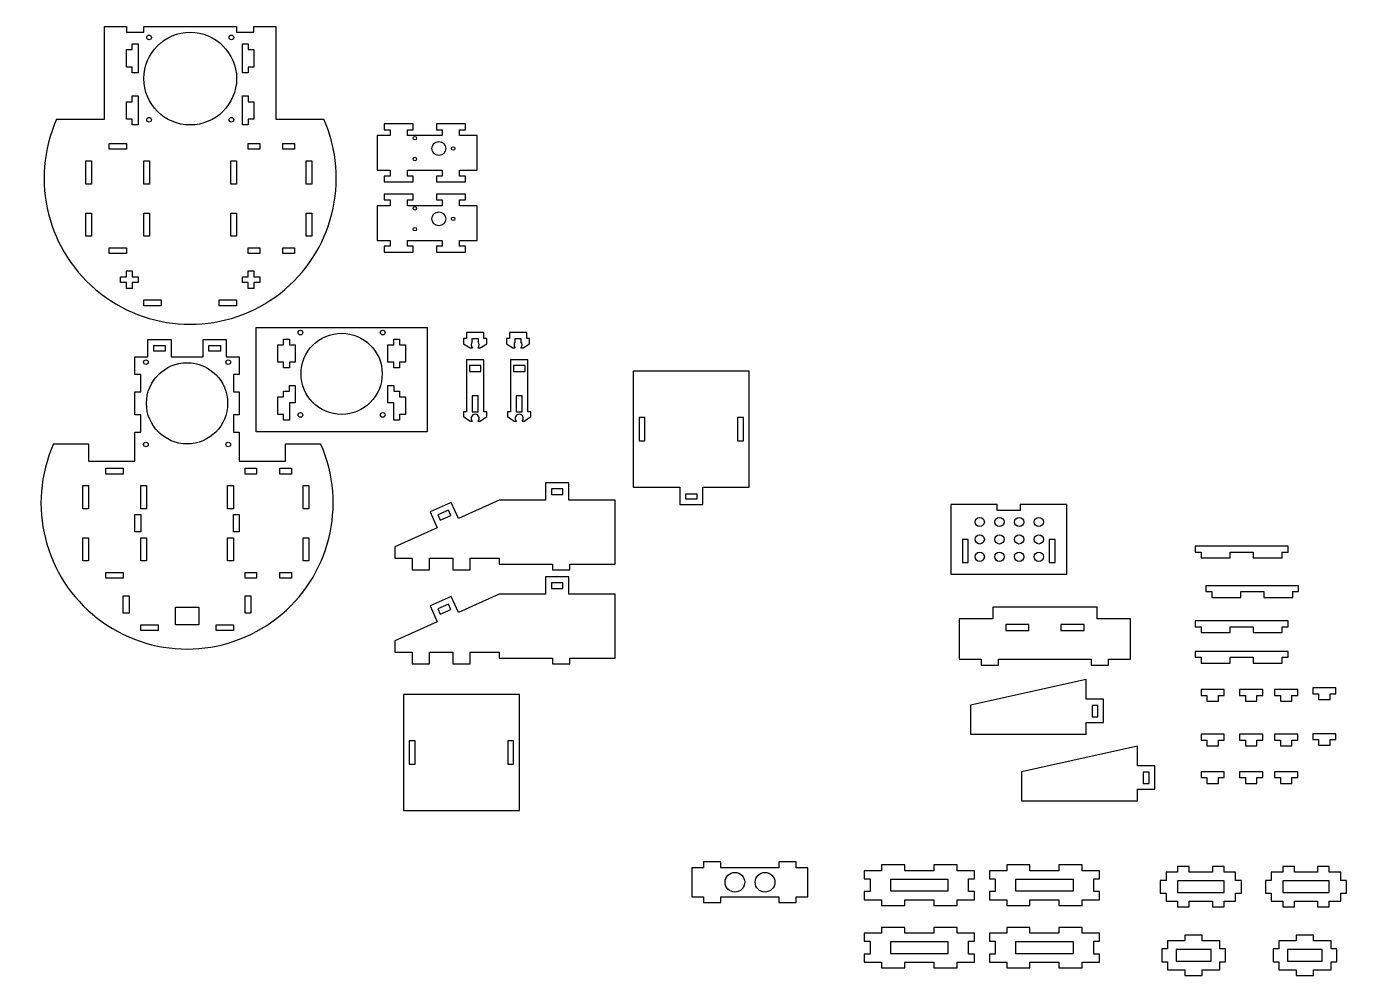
# Model space of a CAD drawing. Header units: millimetres. Extents: x -547 to 592, y -141 to 678.
import ezdxf

# ---------------------------------------------------------------- set-up
doc = ezdxf.new("R2010")
doc.units = ezdxf.units.MM
doc.layers.add('SLD-0_0', color=179, linetype='Continuous')

# ---------------------------------------------------------------- blocks, each defined once
blk = doc.blocks.new('ball_holder_small')
at = {"color": 179, "linetype": 'Continuous', "lineweight": 25}
for p, q in [((17.5, 13), (2.5, 13)), ((2.5, 13), (2.5, 8)), ((17.5, 8), (17.5, 13)), ((2.5, 8), (0, 8)), ((0, 8), (0, 3.2)), ((0, 3.2), (5.6, 0)), ((5.6, 0), (7.6, 0)), ((7.5, 4.9), (7.5, 8)), ((7.5, 8), (12.5, 8)), ((12.4, 0), (14.4, 0)), ((12.5, 8), (12.5, 4.9)), ((14.4, 0), (20, 3.2)), ((20, 8), (17.5, 8)), ((20, 3.2), (20, 8))]:
    blk.add_line(p, q, dxfattribs=at)
for start, end in [(135.5847, 225.5847), (314.4153, 44.4153)]:
    blk.add_arc((10, 2.5), 3.5, start, end, dxfattribs=at)
blk = doc.blocks.new('WALL_SMALL')
at = {"layer": 'SLD-0_0', "color": 179, "linetype": 'Continuous', "lineweight": 25}
for p, q in [((35, 35), (20, 35)), ((20, 35), (20, 30)), ((35, 30), (35, 35)), ((5, 23), (0, 23)), ((0, 23), (0, 12)), ((20, 30), (5, 30)), ((5, 30), (5, 23)), ((50, 30), (35, 30)), ((50, 23), (50, 30)), ((55, 23), (50, 23)), ((55, 12), (55, 23)), ((0, 12), (5, 12)), ((5, 12), (5, 5)), ((12.5, 22.5), (12.5, 12.5)), ((42.5, 22.5), (12.5, 22.5)), ((12.5, 12.5), (42.5, 12.5)), ((42.5, 12.5), (42.5, 22.5)), ((50, 5), (50, 12)), ((50, 12), (55, 12)), ((5, 5), (20, 5)), ((20, 5), (20, 0)), ((20, 0), (35, 0)), ((35, 0), (35, 5)), ((35, 5), (50, 5))]:
    blk.add_line(p, q, dxfattribs=at)
blk = doc.blocks.new('WALL_BIG')
at = {"layer": 'SLD-0_0', "color": 179, "linetype": 'Continuous', "lineweight": 25}
for p, q in [((35, 35), (15, 35)), ((15, 35), (15, 30)), ((35, 30), (35, 35)), ((80, 35), (60, 35)), ((60, 35), (60, 30)), ((80, 30), (80, 35)), ((15, 30), (0, 30)), ((0, 30), (0, 23)), ((0, 23), (5, 23)), ((5, 23), (5, 12)), ((60, 30), (35, 30)), ((95, 30), (80, 30)), ((90, 12), (90, 23)), ((90, 23), (95, 23)), ((95, 23), (95, 30)), ((5, 12), (0, 12)), ((0, 12), (0, 5)), ((22.5, 22.5), (22.5, 12.5)), ((72.5, 22.5), (22.5, 22.5)), ((22.5, 12.5), (72.5, 12.5)), ((72.5, 12.5), (72.5, 22.5)), ((95, 12), (90, 12)), ((95, 5), (95, 12)), ((0, 5), (15, 5)), ((15, 5), (15, 0)), ((15, 0), (35, 0)), ((35, 0), (35, 5)), ((35, 5), (60, 5)), ((60, 5), (60, 0)), ((60, 0), (80, 0)), ((80, 0), (80, 5)), ((80, 5), (95, 5))]:
    blk.add_line(p, q, dxfattribs=at)
blk = doc.blocks.new('WALL_FRONT')
at = {"layer": 'SLD-0_0', "color": 179, "linetype": 'Continuous', "lineweight": 25}
for p, q in [((25, 35), (10, 35)), ((10, 35), (10, 30)), ((25, 30), (25, 35)), ((90, 35), (75, 35)), ((75, 35), (75, 30)), ((90, 30), (90, 35)), ((10, 30), (0, 30)), ((0, 30), (0, 5)), ((75, 30), (25, 30)), ((100, 30), (90, 30)), ((100, 5), (100, 30)), ((0, 5), (10, 5)), ((10, 5), (10, 0)), ((10, 0), (25, 0)), ((25, 0), (25, 5)), ((25, 5), (75, 5)), ((75, 5), (75, 0)), ((75, 0), (90, 0)), ((90, 0), (90, 5)), ((90, 5), (100, 5))]:
    blk.add_line(p, q, dxfattribs=at)
for centre in [(37, 17.5), (63, 17.5)]:
    blk.add_circle(centre, 8.5, dxfattribs=at)
blk = doc.blocks.new('WALL_MEDIUM')
at = {"layer": 'SLD-0_0', "color": 179, "linetype": 'Continuous', "lineweight": 25}
for p, q in [((25, 35), (15, 35)), ((15, 35), (15, 30)), ((25, 30), (25, 35)), ((55, 35), (45, 35)), ((45, 35), (45, 30)), ((55, 30), (55, 35)), ((5, 23), (0, 23)), ((0, 23), (0, 12)), ((15, 30), (5, 30)), ((5, 30), (5, 23)), ((45, 30), (25, 30)), ((65, 30), (55, 30)), ((65, 23), (65, 30)), ((70, 23), (65, 23)), ((70, 12), (70, 23)), ((0, 12), (5, 12)), ((5, 12), (5, 5)), ((15, 22.5), (15, 12.5)), ((55, 22.5), (15, 22.5)), ((15, 12.5), (55, 12.5)), ((55, 12.5), (55, 22.5)), ((65, 5), (65, 12)), ((65, 12), (70, 12)), ((5, 5), (15, 5)), ((15, 5), (15, 0)), ((15, 0), (25, 0)), ((25, 0), (25, 5)), ((25, 5), (45, 5)), ((45, 5), (45, 0)), ((45, 0), (55, 0)), ((55, 0), (55, 5)), ((55, 5), (65, 5))]:
    blk.add_line(p, q, dxfattribs=at)
blk = doc.blocks.new('CLAMP_SMALL')
at = {"layer": 'SLD-0_0', "color": 179, "linetype": 'Continuous', "lineweight": 25}
for p, q in [((0, 10), (0, 5)), ((20, 10), (0, 10)), ((0, 5), (5, 5)), ((5, 5), (5, 0)), ((5, 0), (15, 0)), ((15, 5), (20, 5)), ((15, 0), (15, 5)), ((20, 5), (20, 10))]:
    blk.add_line(p, q, dxfattribs=at)
blk = doc.blocks.new('CLAMP_BIG')
at = {"layer": 'SLD-0_0', "color": 179, "linetype": 'Continuous', "lineweight": 25}
for p, q in [((0, 10), (0, 5)), ((80, 10), (0, 10)), ((0, 5), (5, 5)), ((5, 5), (5, 0)), ((5, 0), (30, 0)), ((30, 0), (30, 5)), ((30, 5), (50, 5)), ((50, 5), (50, 0)), ((50, 0), (75, 0)), ((75, 0), (75, 5)), ((75, 5), (80, 5)), ((80, 5), (80, 10))]:
    blk.add_line(p, q, dxfattribs=at)
blk = doc.blocks.new('MOTOR_HOLDER')
at = {"layer": 'SLD-0_0', "color": 179, "linetype": 'Continuous', "lineweight": 25}
for p, q in [((31, 50), (6, 50)), ((6, 50), (6, 45)), ((31, 45), (31, 50)), ((76, 50), (51, 50)), ((51, 50), (51, 45)), ((76, 45), (76, 50)), ((0, 40), (0, 10)), ((11, 40), (0, 40)), ((6, 45), (11, 45)), ((11, 45), (11, 40)), ((26, 40), (26, 45)), ((26, 45), (31, 45)), ((56, 40), (26, 40)), ((51, 45), (56, 45)), ((56, 45), (56, 40)), ((71, 40), (71, 45)), ((71, 45), (76, 45)), ((86, 40), (71, 40)), ((86, 10), (86, 40)), ((0, 10), (11, 10)), ((11, 5), (6, 5)), ((6, 5), (6, 0)), ((6, 0), (31, 0)), ((11, 10), (11, 5)), ((26, 5), (26, 10)), ((26, 10), (56, 10)), ((31, 5), (26, 5)), ((31, 0), (31, 5)), ((56, 5), (51, 5)), ((51, 5), (51, 0)), ((51, 0), (76, 0)), ((56, 10), (56, 5)), ((71, 5), (71, 10)), ((71, 10), (86, 10)), ((76, 5), (71, 5)), ((76, 0), (76, 5))]:
    blk.add_line(p, q, dxfattribs=at)
for centre, radius in [((32.4, 37.75), 1.5), ((53, 28.75), 6), ((65.4, 28.75), 1.5), ((32.4, 19.75), 1.5)]:
    blk.add_circle(centre, radius, dxfattribs=at)
blk = doc.blocks.new('TOP_SMALL')
at = {"layer": 'SLD-0_0', "color": 179, "linetype": 'Continuous', "lineweight": 25}
for p, q in [((0, 90), (147.6, 90)), ((0, 0), (0, 90)), ((23.8, 75), (23.8, 80)), ((23.8, 80), (28.8, 80)), ((28.8, 80), (28.8, 75)), ((118.8, 75), (118.8, 80)), ((118.8, 80), (123.8, 80)), ((123.8, 80), (123.8, 75)), ((147.6, 90), (147.6, 0)), ((18.8, 60), (18.8, 75)), ((18.8, 75), (23.8, 75)), ((28.8, 75), (33.8, 75)), ((33.8, 75), (33.8, 60)), ((113.8, 60), (113.8, 75)), ((113.8, 75), (118.8, 75)), ((123.8, 75), (128.8, 75)), ((128.8, 75), (128.8, 60)), ((23.8, 60), (18.8, 60)), ((23.8, 55), (23.8, 60)), ((33.8, 60), (28.8, 60)), ((28.8, 60), (28.8, 55)), ((118.8, 60), (113.8, 60)), ((118.8, 55), (118.8, 60)), ((128.8, 60), (123.8, 60)), ((123.8, 60), (123.8, 55)), ((28.8, 55), (23.8, 55)), ((123.8, 55), (118.8, 55)), ((23.8, 30), (23.8, 35)), ((23.8, 35), (28.8, 35)), ((28.8, 35), (28.8, 40)), ((28.8, 40), (33.8, 40)), ((33.8, 40), (33.8, 25)), ((113.8, 25), (113.8, 40)), ((113.8, 40), (118.8, 40)), ((118.8, 40), (118.8, 35)), ((118.8, 35), (123.8, 35)), ((123.8, 35), (123.8, 30)), ((18.8, 15), (18.8, 30)), ((18.8, 30), (23.8, 30)), ((33.8, 25), (28.8, 25)), ((28.8, 25), (28.8, 10)), ((118.8, 25), (113.8, 25)), ((118.8, 10), (118.8, 25)), ((123.8, 30), (128.8, 30)), ((128.8, 30), (128.8, 15)), ((23.8, 15), (18.8, 15)), ((23.8, 10), (23.8, 15)), ((128.8, 15), (123.8, 15)), ((123.8, 15), (123.8, 10)), ((147.6, 0), (0, 0)), ((28.8, 10), (23.8, 10)), ((123.8, 10), (118.8, 10))]:
    blk.add_line(p, q, dxfattribs=at)
for centre, radius in [((38.3, 85.5), 2), ((73.8, 50), 35), ((109.3, 85.5), 2), ((38.3, 14.5), 2), ((109.3, 14.5), 2)]:
    blk.add_circle(centre, radius, dxfattribs=at)
blk = doc.blocks.new('ball_holder')
at = {"color": 179, "linetype": 'Continuous', "lineweight": 25}
for p, q in [((17.5, 53), (2.5, 53)), ((2.5, 53), (2.5, 8)), ((5, 48), (5, 43)), ((15, 48), (5, 48)), ((15, 43), (15, 48)), ((17.5, 8), (17.5, 53)), ((5, 43), (15, 43)), ((7.5, 22), (7.5, 8)), ((12.5, 22), (7.5, 22)), ((12.5, 8), (12.5, 22)), ((2.5, 8), (0, 8)), ((0, 8), (0, 4)), ((0, 4), (5.6, 0)), ((5.6, 0), (7.6, 0)), ((7.5, 8), (12.5, 8)), ((12.4, 0), (14.4, 0)), ((14.4, 0), (20, 4)), ((20, 8), (17.5, 8)), ((20, 4), (20, 8))]:
    blk.add_line(p, q, dxfattribs=at)
blk.add_arc((10, 2.5), 3.5, 314.4153, 225.5847, dxfattribs=at)
blk = doc.blocks.new('Block17')
at = {"color": 179, "linetype": 'Continuous', "lineweight": 25}
for p, q in [((0, 10), (0, 5)), ((20, 10), (0, 10)), ((0, 5), (5, 5)), ((5, 5), (5, 0)), ((5, 0), (15, 0)), ((15, 5), (20, 5)), ((15, 0), (15, 5)), ((20, 5), (20, 10))]:
    blk.add_line(p, q, dxfattribs=at)
blk = doc.blocks.new('BAG_INTO_SIDE')
at = {"layer": 'SLD-0_0', "color": 179, "linetype": 'Continuous', "lineweight": 25}
for p, q in [((100, 47.2), (0, 25)), ((100, 30), (100, 47.2)), ((0, 25), (0, 0)), ((115, 30), (100, 30)), ((105, 24.7), (105, 15)), ((110, 24.7), (105, 24.7)), ((110, 15), (110, 24.7)), ((115, 10), (115, 30)), ((105, 15), (110, 15)), ((0, 0), (100, 0)), ((100, 0), (100, 10)), ((100, 10), (115, 10))]:
    blk.add_line(p, q, dxfattribs=at)
blk = doc.blocks.new('BAG_SIDE')
at = {"layer": 'SLD-0_0', "color": 179, "linetype": 'Continuous', "lineweight": 25}
for p, q in [((150, 75), (130, 75)), ((130, 75), (130, 60)), ((135, 70), (135, 65)), ((145, 70), (135, 70)), ((145, 65), (145, 70)), ((150, 60), (150, 75)), ((48.7, 58.1), (30.5, 50)), ((54.8, 44.4), (48.7, 58.1)), ((90, 60), (54.8, 44.4)), ((130, 60), (90, 60)), ((135, 65), (145, 65)), ((190, 60), (150, 60)), ((190, 5), (190, 60)), ((30.5, 50), (36.6, 36.2)), ((46.2, 51.4), (37.1, 47.4)), ((37.1, 47.4), (39.1, 42.8)), ((39.1, 42.8), (48.3, 46.8)), ((48.3, 46.8), (46.2, 51.4)), ((36.6, 36.2), (0, 20)), ((0, 20), (0, 10)), ((0, 10), (15, 10)), ((15, 10), (15, 0)), ((15, 0), (30, 0)), ((30, 0), (30, 10)), ((30, 10), (50, 10)), ((50, 10), (50, 0)), ((50, 0), (65, 0)), ((65, 0), (65, 10)), ((65, 10), (90, 10)), ((90, 10), (90, 5)), ((90, 5), (136, 5)), ((136, 5), (136, 0)), ((136, 0), (151, 0)), ((151, 0), (151, 5)), ((151, 5), (190, 5))]:
    blk.add_line(p, q, dxfattribs=at)
blk = doc.blocks.new('BAG_FRONT')
at = {"layer": 'SLD-0_0', "color": 179, "linetype": 'Continuous', "lineweight": 25}
for p, q in [((0, 60), (0, 0)), ((40, 60), (0, 60)), ((40, 55), (40, 60)), ((100, 60), (60, 60)), ((60, 60), (60, 55)), ((100, 0), (100, 60)), ((60, 55), (40, 55)), ((10, 30), (10, 10)), ((15, 30), (10, 30)), ((15, 10), (15, 30)), ((85, 30), (85, 10)), ((90, 30), (85, 30)), ((90, 10), (90, 30)), ((0, 0), (100, 0)), ((10, 10), (15, 10)), ((85, 10), (90, 10))]:
    blk.add_line(p, q, dxfattribs=at)
for centre in [(25, 45), (42, 45), (59, 45), (76, 45), (25, 30), (42, 30), (59, 30), (76, 30), (25, 15), (42, 15), (59, 15), (76, 15)]:
    blk.add_circle(centre, 4, dxfattribs=at)
blk = doc.blocks.new('BAG_TOP_FIRST')
at = {"layer": 'SLD-0_0', "color": 179, "linetype": 'Continuous', "lineweight": 25}
for p, q in [((0, 100), (0, 0)), ((100, 100), (0, 100)), ((100, 0), (100, 100)), ((5, 60), (5, 40)), ((10, 60), (5, 60)), ((10, 40), (10, 60)), ((95, 60), (90, 60)), ((90, 60), (90, 40)), ((95, 40), (95, 60)), ((5, 40), (10, 40)), ((90, 40), (95, 40)), ((0, 0), (100, 0))]:
    blk.add_line(p, q, dxfattribs=at)
blk = doc.blocks.new('BOTTOM_MAIN')
at = {"layer": 'SLD-0_0', "color": 179, "linetype": 'Continuous', "lineweight": 25}
for p, q in [((52.2, 257), (71, 257)), ((52.2, 177), (52.2, 257)), ((71, 257), (71, 252)), ((71, 252), (86, 252)), ((86, 257), (166, 257)), ((86, 252), (86, 257)), ((166, 257), (166, 252)), ((166, 252), (181, 252)), ((181, 257), (199.8, 257)), ((181, 252), (181, 257)), ((199.8, 257), (199.8, 177)), ((76, 237), (76, 242)), ((76, 242), (81, 242)), ((81, 242), (81, 217)), ((171, 217), (171, 242)), ((171, 242), (176, 242)), ((176, 242), (176, 237)), ((71, 222), (71, 237)), ((71, 237), (76, 237)), ((176, 237), (181, 237)), ((181, 237), (181, 222)), ((76, 222), (71, 222)), ((76, 217), (76, 222)), ((81, 217), (76, 217)), ((176, 217), (171, 217)), ((181, 222), (176, 222)), ((176, 222), (176, 217)), ((76, 197), (81, 197)), ((76, 192), (76, 197)), ((81, 197), (81, 172)), ((171, 172), (171, 197)), ((171, 197), (176, 197)), ((176, 197), (176, 192)), ((71, 177), (71, 192)), ((71, 192), (76, 192)), ((176, 192), (181, 192)), ((181, 192), (181, 177)), ((10.8, 177), (52.2, 177)), ((76, 177), (71, 177)), ((76, 172), (76, 177)), ((81, 172), (76, 172)), ((176, 172), (171, 172)), ((181, 177), (176, 177)), ((176, 177), (176, 172)), ((199.8, 177), (241.2, 177)), ((56, 151), (56, 156)), ((56, 156), (71, 156)), ((71, 151), (56, 151)), ((71, 156), (71, 151)), ((176, 151), (176, 156)), ((176, 156), (186, 156)), ((186, 151), (176, 151)), ((186, 156), (186, 151)), ((206, 151), (206, 156)), ((206, 156), (216, 156)), ((216, 151), (206, 151)), ((216, 156), (216, 151)), ((36, 141), (41, 141)), ((36, 121), (36, 141)), ((41, 141), (41, 121)), ((86, 121), (86, 141)), ((86, 141), (91, 141)), ((91, 141), (91, 121)), ((161, 141), (166, 141)), ((161, 121), (161, 141)), ((166, 141), (166, 121)), ((226, 121), (226, 141)), ((226, 141), (231, 141)), ((231, 141), (231, 121)), ((41, 121), (36, 121)), ((91, 121), (86, 121)), ((166, 121), (161, 121)), ((231, 121), (226, 121)), ((36, 96), (41, 96)), ((36, 76), (36, 96)), ((41, 96), (41, 76)), ((86, 96), (91, 96)), ((86, 76), (86, 96)), ((91, 96), (91, 76)), ((161, 96), (166, 96)), ((161, 76), (161, 96)), ((166, 96), (166, 76)), ((226, 96), (231, 96)), ((226, 76), (226, 96)), ((231, 96), (231, 76)), ((41, 76), (36, 76)), ((91, 76), (86, 76)), ((166, 76), (161, 76)), ((231, 76), (226, 76)), ((56, 61), (56, 66)), ((56, 66), (71, 66)), ((71, 61), (56, 61)), ((71, 66), (71, 61)), ((176, 61), (176, 66)), ((176, 66), (186, 66)), ((186, 61), (176, 61)), ((186, 66), (186, 61)), ((206, 61), (206, 66)), ((206, 66), (216, 66)), ((216, 61), (206, 61)), ((216, 66), (216, 61)), ((71, 46), (76, 46)), ((71, 41), (71, 46)), ((76, 46), (76, 41)), ((176, 41), (176, 46)), ((176, 46), (181, 46)), ((181, 46), (181, 41)), ((66, 36), (66, 41)), ((66, 41), (71, 41)), ((71, 36), (66, 36)), ((71, 31), (71, 36)), ((76, 41), (81, 41)), ((81, 36), (76, 36)), ((76, 36), (76, 31)), ((81, 41), (81, 36)), ((171, 36), (171, 41)), ((171, 41), (176, 41)), ((176, 36), (171, 36)), ((176, 31), (176, 36)), ((181, 41), (186, 41)), ((186, 36), (181, 36)), ((181, 36), (181, 31)), ((186, 41), (186, 36)), ((76, 31), (71, 31)), ((181, 31), (176, 31)), ((86, 16), (86, 21)), ((86, 21), (101, 21)), ((101, 16), (86, 16)), ((101, 21), (101, 16)), ((151, 16), (151, 21)), ((151, 21), (166, 21)), ((166, 16), (151, 16)), ((166, 21), (166, 16))]:
    blk.add_line(p, q, dxfattribs=at)
for centre, radius in [((126, 212), 40), ((90.5, 247.5), 2), ((161.5, 247.5), 2), ((90.5, 176.5), 2), ((161.5, 176.5), 2)]:
    blk.add_circle(centre, radius, dxfattribs=at)
blk.add_arc((126, 126), 126, 156.1238, 23.8762, dxfattribs=at)
blk = doc.blocks.new('BAG_TOP_SECOND')
at = {"layer": 'SLD-0_0', "color": 179, "linetype": 'Continuous', "lineweight": 25}
for p, q in [((0, 115), (0, 15)), ((100, 115), (0, 115)), ((100, 15), (100, 115)), ((5, 75), (5, 55)), ((10, 75), (5, 75)), ((10, 55), (10, 75)), ((95, 75), (90, 75)), ((90, 75), (90, 55)), ((95, 55), (95, 75)), ((5, 55), (10, 55)), ((90, 55), (95, 55)), ((0, 15), (40, 15)), ((40, 15), (40, 0)), ((60, 0), (60, 15)), ((60, 15), (100, 15)), ((40, 0), (60, 0)), ((45, 8.9), (45, 5)), ((55, 8.9), (45, 8.9)), ((45, 5), (55, 5)), ((55, 5), (55, 8.9))]:
    blk.add_line(p, q, dxfattribs=at)
blk = doc.blocks.new('BACK')
at = {"layer": 'SLD-0_0', "color": 179, "linetype": 'Continuous', "lineweight": 25}
for p, q in [((118.8, 50), (28.8, 50)), ((28.8, 50), (28.8, 40)), ((118.8, 40), (118.8, 50)), ((0, 40), (0, 5)), ((28.8, 40), (0, 40)), ((40, 35), (40, 30)), ((60, 35), (40, 35)), ((60, 30), (60, 35)), ((107.6, 35), (87.6, 35)), ((87.6, 35), (87.6, 30)), ((107.6, 30), (107.6, 35)), ((147.6, 40), (118.8, 40)), ((147.6, 5), (147.6, 40)), ((40, 30), (60, 30)), ((87.6, 30), (107.6, 30)), ((0, 5), (18.8, 5)), ((18.8, 5), (18.8, 0)), ((18.8, 0), (33.8, 0)), ((33.8, 0), (33.8, 5)), ((33.8, 5), (113.8, 5)), ((113.8, 5), (113.8, 0)), ((113.8, 0), (128.8, 0)), ((128.8, 0), (128.8, 5)), ((128.8, 5), (147.6, 5))]:
    blk.add_line(p, q, dxfattribs=at)
blk = doc.blocks.new('TOP_MAIN')
at = {"layer": 'SLD-0_0', "color": 179, "linetype": 'Continuous', "lineweight": 25}
for p, q in [((92.2, 267), (112.2, 267)), ((92.2, 252), (92.2, 267)), ((97.2, 257), (97.2, 262)), ((97.2, 262), (107.2, 262)), ((107.2, 262), (107.2, 257)), ((112.2, 267), (112.2, 252)), ((139.8, 267), (159.8, 267)), ((139.8, 252), (139.8, 267)), ((144.8, 257), (144.8, 262)), ((144.8, 262), (154.8, 262)), ((154.8, 262), (154.8, 257)), ((159.8, 267), (159.8, 252)), ((81, 252), (92.2, 252)), ((81, 237), (81, 252)), ((107.2, 257), (97.2, 257)), ((112.2, 252), (139.8, 252)), ((154.8, 257), (144.8, 257)), ((159.8, 252), (171, 252)), ((171, 252), (171, 237)), ((86, 237), (81, 237)), ((86, 222), (86, 237)), ((166, 237), (166, 222)), ((171, 237), (166, 237)), ((81, 222), (86, 222)), ((81, 202), (81, 222)), ((166, 222), (171, 222)), ((171, 222), (171, 202)), ((86, 202), (81, 202)), ((86, 187), (86, 202)), ((166, 202), (166, 187)), ((171, 202), (166, 202)), ((81, 187), (86, 187)), ((81, 162), (81, 187)), ((166, 187), (171, 187)), ((171, 187), (171, 162)), ((10.8, 177), (41, 177)), ((41, 177), (41, 162)), ((211, 177), (241.2, 177)), ((211, 162), (211, 177)), ((41, 162), (81, 162)), ((171, 162), (211, 162)), ((56, 151), (56, 156)), ((56, 156), (71, 156)), ((71, 151), (56, 151)), ((71, 156), (71, 151)), ((176, 151), (176, 156)), ((176, 156), (186, 156)), ((186, 151), (176, 151)), ((186, 156), (186, 151)), ((206, 151), (206, 156)), ((206, 156), (216, 156)), ((216, 151), (206, 151)), ((216, 156), (216, 151)), ((36, 141), (41, 141)), ((36, 121), (36, 141)), ((41, 141), (41, 121)), ((86, 121), (86, 141)), ((86, 141), (91, 141)), ((91, 141), (91, 121)), ((161, 141), (166, 141)), ((161, 121), (161, 141)), ((166, 141), (166, 121)), ((226, 121), (226, 141)), ((226, 141), (231, 141)), ((231, 141), (231, 121)), ((41, 121), (36, 121)), ((81, 101), (81, 116)), ((81, 116), (86, 116)), ((91, 121), (86, 121)), ((86, 116), (86, 101)), ((166, 121), (161, 121)), ((166, 101), (166, 116)), ((166, 116), (171, 116)), ((171, 116), (171, 101)), ((231, 121), (226, 121)), ((36, 96), (41, 96)), ((36, 76), (36, 96)), ((41, 96), (41, 76)), ((86, 101), (81, 101)), ((86, 96), (91, 96)), ((86, 76), (86, 96)), ((91, 96), (91, 76)), ((161, 96), (166, 96)), ((161, 76), (161, 96)), ((171, 101), (166, 101)), ((166, 96), (166, 76)), ((226, 96), (231, 96)), ((226, 76), (226, 96)), ((231, 96), (231, 76)), ((41, 76), (36, 76)), ((91, 76), (86, 76)), ((166, 76), (161, 76)), ((231, 76), (226, 76)), ((56, 61), (56, 66)), ((56, 66), (71, 66)), ((71, 61), (56, 61)), ((71, 66), (71, 61)), ((176, 61), (176, 66)), ((176, 66), (186, 66)), ((186, 61), (176, 61)), ((186, 66), (186, 61)), ((206, 61), (206, 66)), ((206, 66), (216, 66)), ((216, 61), (206, 61)), ((216, 66), (216, 61)), ((71, 31), (71, 46)), ((71, 46), (76, 46)), ((76, 46), (76, 31)), ((176, 31), (176, 46)), ((176, 46), (181, 46)), ((181, 46), (181, 31)), ((116, 21), (116, 36)), ((116, 36), (136, 36)), ((136, 36), (136, 21)), ((76, 31), (71, 31)), ((181, 31), (176, 31)), ((86, 16), (86, 21)), ((86, 21), (101, 21)), ((101, 16), (86, 16)), ((101, 21), (101, 16)), ((136, 21), (116, 21)), ((151, 16), (151, 21)), ((151, 21), (166, 21)), ((166, 16), (151, 16)), ((166, 21), (166, 16))]:
    blk.add_line(p, q, dxfattribs=at)
for centre, radius in [((90.5, 247.5), 2), ((126, 212), 35), ((161.5, 247.5), 2), ((90.5, 176.5), 2), ((161.5, 176.5), 2)]:
    blk.add_circle(centre, radius, dxfattribs=at)
blk.add_arc((126, 126), 126, 156.1238, 23.8762, dxfattribs=at)

msp = doc.modelspace()

# ---------------------------------------------------------------- block references
at = {"color": 7, "linetype": 'Continuous'}
for name, p in [('BOTTOM_MAIN', (-531.5, 421.1)), ('MOTOR_HOLDER', (-244.1, 544)), ('MOTOR_HOLDER', (-244.1, 483.4)), ('TOP_SMALL', (-348.7, 328.4)), ('ball_holder_small', (-169.7, 400.9)), ('ball_holder_small', (-132.7, 400.9)), ('TOP_MAIN', (-534.2, 140.9)), ('ball_holder', (-169.7, 337.5)), ('ball_holder', (-131.7, 337.5)), ('BAG_TOP_SECOND', (-23.3, 265.6)), ('BAG_SIDE', (-229, 209.2)), ('BAG_FRONT', (250.5, 205.5)), ('CLAMP_BIG', (461.4, 219.6)), ('BAG_SIDE', (-229, 128.1)), ('CLAMP_BIG', (470.6, 185.4)), ('BACK', (257.9, 127)), ('CLAMP_BIG', (461.4, 155.1)), ('CLAMP_BIG', (461.4, 128.8)), ('BAG_INTO_SIDE', (267.4, 67.5)), ('CLAMP_SMALL', (466.4, 95.9)), ('CLAMP_SMALL', (499.6, 95.9)), ('CLAMP_SMALL', (529.8, 95.9)), ('Block17', (562.7, 97.3)), ('BAG_TOP_FIRST', (-221.6, 1.6)), ('BAG_INTO_SIDE', (311.6, 10)), ('CLAMP_SMALL', (466.4, 57.3)), ('CLAMP_SMALL', (499.6, 57.3)), ('CLAMP_SMALL', (529.8, 57.3)), ('Block17', (562.7, 57.8)), ('CLAMP_SMALL', (466.4, 24.9)), ('CLAMP_SMALL', (499.6, 24.9)), ('CLAMP_SMALL', (529.8, 24.9)), ('WALL_FRONT', (27.3, -77.8)), ('WALL_BIG', (175.9, -80.4)), ('WALL_BIG', (283.8, -80.4)), ('WALL_MEDIUM', (431.2, -81.7)), ('WALL_MEDIUM', (521.9, -81.7)), ('WALL_BIG', (175.9, -134.3)), ('WALL_BIG', (283.8, -134.3)), ('WALL_SMALL', (432.5, -140.9)), ('WALL_SMALL', (528.5, -140.9))]:
    msp.add_blockref(name, p, dxfattribs=at)

doc.saveas('drawing.dxf')
